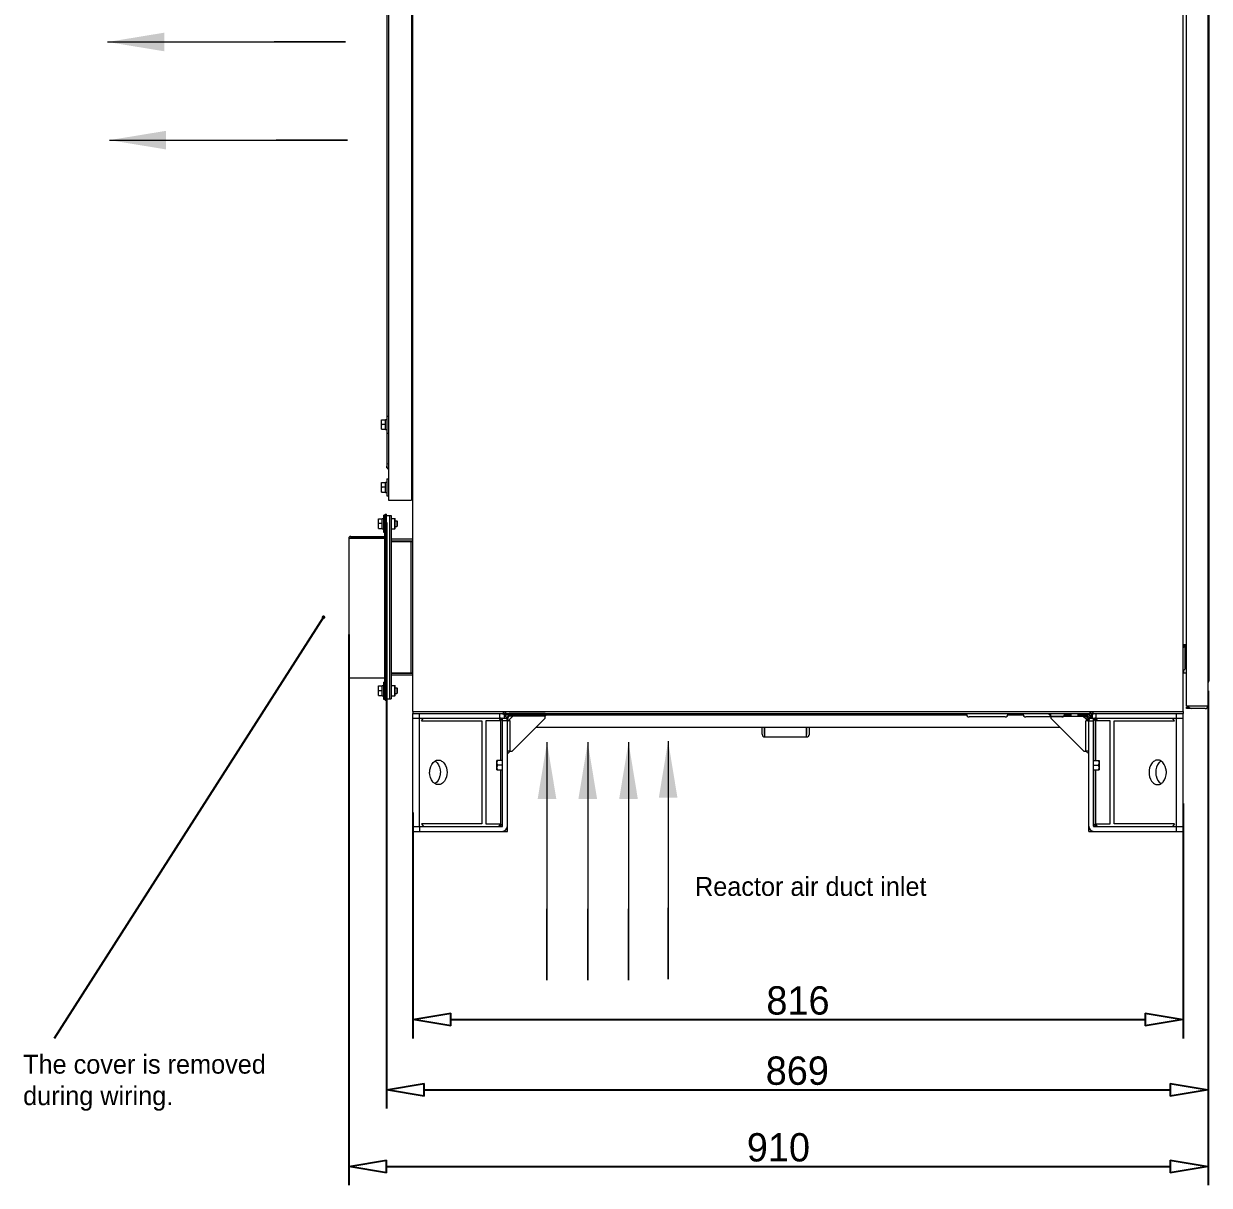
# Model space of a CAD drawing. Header units: inches. Extents: x -4705 to 38647, y 7098 to 31800.
# Drawn here: x 6212 to 7468, y 26880 to 28110 of the extents above; entities that cross this region are included whole.
import ezdxf

# ---------------------------------------------------------------- set-up
doc = ezdxf.new("R2010")
doc.units = ezdxf.units.IN
doc.header["$LTSCALE"] = 10
doc.header["$MEASUREMENT"] = 0
doc.layers.get('0').update_dxf_attribs({"lineweight": 0})
doc.layers.get('Defpoints').update_dxf_attribs({"lineweight": 0})
doc.layers.add('00_COMPONENTS', color=7, linetype='Continuous', lineweight=0)
doc.layers.add('20_ALL_FEATURES', color=7, linetype='Continuous')
doc.styles.add('DWGTransNewTextStyle', font='SourceHanSansCN-Normal.ttf')
doc.styles.get("Standard").update_dxf_attribs({"font": 'SourceHanSansCN-Normal.ttf'})
doc.styles.add('宋体', font='SimSun.ttf', dxfattribs={"width": 0.8})
doc.dimstyles.new('150', dxfattribs={"dimtxt": 150, "dimasz": 50, "dimexe": 10, "dimexo": 10, "dimgap": 6, "dimtad": 0, "dimdec": 1, "dimzin": 0, "dimdsep": 46, "dimtxsty": '宋体', "dimcen": 20, "dimclrd": 4, "dimclre": 4, "dimclrt": 4, "dimadec": 0, "dimazin": 0, "dimtfac": 1, "dimtdec": 1, "dimtofl": 0, "dimtmove": 0, "dimatfit": 3, "dimfxl": 1, "dimtfillclr": 256, "dimtolj": 1, "dimtzin": 0, "dimarcsym": 0})
doc.dimstyles.get("Standard").update_dxf_attribs({"dimtxt": 60, "dimasz": 30, "dimexe": 0.18, "dimexo": 0.0625, "dimgap": 5, "dimtad": 0, "dimtoh": 1, "dimdec": 0, "dimdsep": 46, "dimtxsty": 'Standard', "dimblk": 'CLOSEDBLANK', "dimcen": 0.09, "dimadec": 0, "dimazin": 0, "dimtfac": 1, "dimtdec": 0, "dimtofl": 0, "dimtmove": 0, "dimatfit": 3, "dimldrblk": 'CLOSEDBLANK', "dimfxl": 1, "dimtolj": 1, "dimtzin": 0, "dimarcsym": 0})
doc.dimstyles.new('副本 (2) Standard', dxfattribs={"dimtxt": 30, "dimasz": 40, "dimexe": 20, "dimexo": 2, "dimgap": 5, "dimtad": 1, "dimtoh": 1, "dimdec": 0, "dimdsep": 46, "dimtxsty": 'Standard', "dimblk": 'CLOSEDBLANK', "dimcen": 0.09, "dimclrd": 256, "dimadec": 0, "dimazin": 0, "dimtfac": 1, "dimtdec": 0, "dimtofl": 0, "dimtmove": 1, "dimatfit": 2, "dimldrblk": 'CLOSEDBLANK', "dimfxl": 1, "dimtolj": 1, "dimtzin": 0, "dimarcsym": 0})

# ---------------------------------------------------------------- blocks, each defined once
blk = doc.blocks.new('_ClosedBlank')
at = {"color": 0, "linetype": 'ByBlock', "lineweight": -2}
for p, q in [((-1, 0.167), (0, 0)), ((-1, 0.167), (-1, -0.167)), ((0, 0), (-1, -0.167))]:
    blk.add_line(p, q, dxfattribs=at)
blk = doc.blocks.new('*D62')
at = {"color": 0, "lineweight": -2, "ltscale": 50, "transparency": 16777216}
for p, q in [((6624.2, 27274.5), (6624.2, 27035.2)), ((7440.2, 27284.1), (7440.2, 27035.2))]:
    blk.add_line(p, q, dxfattribs=at)
at = {"lineweight": -2, "ltscale": 50, "transparency": 16777216}
blk.add_line((6664.2, 27055.2), (7400.2, 27055.2), dxfattribs=at)
at = {"layer": 'Defpoints', "color": 0, "transparency": 16777216}
for p in [(6624.2, 27276.5), (7440.2, 27286.1), (7440.2, 27055.2)]:
    blk.add_point(p, dxfattribs=at)
at = {"linetype": 'ByBlock', "lineweight": -2, "transparency": 16777216, "xscale": 40, "yscale": 40, "zscale": 40, "rotation": 180}
blk.add_blockref('_ClosedBlank', (6624.2, 27055.2), dxfattribs=at)
at = {"linetype": 'ByBlock', "lineweight": -2, "transparency": 16777216, "xscale": 40, "yscale": 40, "zscale": 40}
blk.add_blockref('_ClosedBlank', (7440.2, 27055.2), dxfattribs=at)
at = {"color": 0, "ltscale": 50, "transparency": 16777216, "insert": (7032.2, 27075.2), "char_height": 30, "attachment_point": 5}
blk.add_mtext('\\A1;816', dxfattribs=at)
blk = doc.blocks.new('*D63')
at = {"color": 0, "lineweight": -2, "ltscale": 50, "transparency": 16777216}
for p, q in [((6556.2, 27463.1), (6556.2, 26879.6)), ((7466.7, 27397.6), (7466.7, 26879.6))]:
    blk.add_line(p, q, dxfattribs=at)
at = {"lineweight": -2, "ltscale": 50, "transparency": 16777216}
blk.add_line((6596.2, 26899.6), (7426.7, 26899.6), dxfattribs=at)
at = {"layer": 'Defpoints', "color": 0, "transparency": 16777216}
for p in [(6556.2, 27465.1), (7466.7, 27399.6), (7466.7, 26899.6)]:
    blk.add_point(p, dxfattribs=at)
at = {"lineweight": -2, "transparency": 16777216, "xscale": 40, "yscale": 40, "zscale": 40, "rotation": 180}
blk.add_blockref('_ClosedBlank', (6556.2, 26899.6), dxfattribs=at)
at = {"lineweight": -2, "transparency": 16777216, "xscale": 40, "yscale": 40, "zscale": 40}
blk.add_blockref('_ClosedBlank', (7466.7, 26899.6), dxfattribs=at)
at = {"color": 0, "ltscale": 50, "transparency": 16777216, "insert": (7011.5, 26919.6), "char_height": 30, "attachment_point": 5}
blk.add_mtext('\\A1;910', dxfattribs=at)
blk = doc.blocks.new('*D64')
at = {"color": 0, "lineweight": -2, "ltscale": 50, "transparency": 16777216}
for p, q in [((6596.2, 27581.7), (6596.2, 26960.8)), ((7466.7, 27403.6), (7466.7, 26960.8))]:
    blk.add_line(p, q, dxfattribs=at)
at = {"lineweight": -2, "ltscale": 50, "transparency": 16777216}
blk.add_line((6636.2, 26980.8), (7426.7, 26980.8), dxfattribs=at)
at = {"layer": 'Defpoints', "color": 0, "transparency": 16777216}
for p in [(6596.2, 27583.7), (7466.7, 27405.6), (7466.7, 26980.8)]:
    blk.add_point(p, dxfattribs=at)
at = {"lineweight": -2, "transparency": 16777216, "xscale": 40, "yscale": 40, "zscale": 40, "rotation": 180}
blk.add_blockref('_ClosedBlank', (6596.2, 26980.8), dxfattribs=at)
at = {"lineweight": -2, "transparency": 16777216, "xscale": 40, "yscale": 40, "zscale": 40}
blk.add_blockref('_ClosedBlank', (7466.7, 26980.8), dxfattribs=at)
at = {"color": 0, "ltscale": 50, "transparency": 16777216, "insert": (7031.5, 27000.8), "char_height": 30, "attachment_point": 5}
blk.add_mtext('\\A1;869', dxfattribs=at)

msp = doc.modelspace()

# ---------------------------------------------------------------- linework, layer by layer
at = {"color": 7, "linetype": 'Continuous'}
for p, q in [((6725.959, 27376.62), (6723.014, 27375.12)), ((6724.232, 27371.066), (6732.732, 27379.566)), ((6764.232, 27379.566), (6725.987, 27379.566)), ((6725.987, 27379.566), (6725.987, 27376.566)), ((6764.232, 27376.566), (6725.987, 27376.566)), ((6764.232, 27379.566), (6764.232, 27376.566)), ((6767.232, 27379.566), (6764.232, 27376.566)), ((7300.232, 27376.566), (7297.232, 27379.566)), ((7300.232, 27379.566), (7338.477, 27379.566)), ((7300.232, 27376.566), (7300.232, 27379.566)), ((7300.232, 27376.566), (7338.477, 27376.566)), ((7338.477, 27376.566), (7338.477, 27379.566)), ((7341.46, 27375.114), (7338.501, 27376.614)), ((6727.232, 27371.566), (6724.232, 27371.566)), ((6724.232, 27339.566), (6724.232, 27371.566)), ((6727.232, 27339.566), (6727.232, 27371.566)), ((7340.232, 27371.566), (7337.232, 27371.566)), ((7337.232, 27339.566), (7337.232, 27371.566)), ((7340.232, 27339.566), (7340.232, 27371.566)), ((6727.232, 27339.566), (6724.232, 27339.566)), ((6727.232, 27339.566), (6724.232, 27336.566)), ((7340.232, 27339.566), (7337.232, 27339.566)), ((7340.232, 27336.566), (7337.232, 27339.566))]:
    msp.add_line(p, q, dxfattribs=at)
at = {"color": 1, "linetype": 'Continuous'}
for p, q in [((6729.232, 27339.566), (6764.232, 27374.566)), ((6764.232, 27374.566), (6764.232, 27376.566)), ((7300.232, 27376.566), (7300.232, 27374.566)), ((7300.232, 27374.566), (7335.232, 27339.566)), ((6727.232, 27339.566), (6729.232, 27339.566)), ((7335.232, 27339.566), (7337.232, 27339.566))]:
    msp.add_line(p, q, dxfattribs=at)
at = {"color": 7, "linetype": 'Continuous'}
for centre, start, end in [((6732.232, 27371.566), 141.196018, 178.302343), ((7332.232, 27371.566), 0, 38.803982)]:
    msp.add_arc(centre, 8, start, end, dxfattribs=at)
at = {"layer": '00_COMPONENTS', "color": 7, "linetype": 'Continuous'}
for p, q in [((6624.232, 27381.566), (6624.232, 29404.566)), ((7440.232, 27381.566), (7440.232, 29404.566)), ((6598.232, 28897.566), (6598.232, 27605.566)), ((6622.732, 28897.566), (6622.732, 27605.566)), ((7466.732, 27387.566), (7466.732, 28893.369)), ((7443.732, 27387.566), (7443.732, 28880.287)), ((7468.032, 27415.3), (7468.032, 28867.3)), ((6596.432, 28237.211), (6596.432, 27690.921)), ((6624.232, 27713.566), (6622.732, 27713.566)), ((6591.032, 27690.566), (6595.032, 27690.566)), ((6591.032, 27680.566), (6591.032, 27690.566)), ((6595.032, 27690.921), (6596.632, 27690.921)), ((6595.032, 27680.211), (6595.032, 27690.921)), ((6596.632, 27694.566), (6598.232, 27694.566)), ((6596.632, 27694.566), (6596.632, 27676.566)), ((6591.032, 27680.566), (6595.032, 27680.566)), ((6594.732, 27685.566), (6591.332, 27685.566)), ((6595.032, 27680.211), (6596.632, 27680.211)), ((6596.432, 27680.211), (6596.432, 27641.615)), ((6596.632, 27676.566), (6598.232, 27676.566)), ((6624.165, 27677.566), (6622.732, 27677.566)), ((6623.732, 27676.151), (6622.732, 27676.151)), ((6623.732, 27677.566), (6623.732, 27676.151)), ((6623.732, 27675.85), (6623.732, 27676.151)), ((6623.732, 27675.85), (6622.732, 27675.85)), ((6622.756, 27675.479), (6624.232, 27674.436)), ((6623.732, 27674.789), (6623.732, 27675.85)), ((6624.232, 27657.566), (6622.732, 27657.566)), ((6622.732, 27651.126), (6624.232, 27650.066)), ((6596.432, 27639.566), (6596.432, 27641.615)), ((6596.435, 27639.566), (6597.011, 27639.566)), ((6622.732, 27647.566), (6623.732, 27647.566)), ((6623.732, 27647.651), (6623.732, 27650.419)), ((6623.732, 27647.651), (6623.732, 27647.566)), ((6596.632, 27628.066), (6598.232, 27628.066)), ((6596.632, 27628.066), (6596.632, 27610.066)), ((6624.232, 27628.316), (6622.732, 27628.316)), ((6591.032, 27624.066), (6595.032, 27624.066)), ((6591.032, 27614.066), (6591.032, 27624.066)), ((6591.032, 27614.066), (6595.032, 27614.066)), ((6594.732, 27619.066), (6591.332, 27619.066)), ((6595.032, 27624.421), (6596.632, 27624.421)), ((6595.032, 27613.711), (6595.032, 27624.421)), ((6595.032, 27613.711), (6596.632, 27613.711)), ((6596.632, 27610.066), (6598.232, 27610.066)), ((6598.232, 27605.566), (6622.732, 27605.566)), ((6624.232, 27609.816), (6622.732, 27609.816)), ((6596.232, 27565.566), (6596.232, 27590.566)), ((6596.232, 27589.066), (6601.232, 27589.066)), ((6599.232, 27589.066), (6599.232, 27395.066)), ((6601.232, 27589.066), (6601.232, 27395.066)), ((6601.232, 27586.091), (6604.932, 27586.091)), ((6605.232, 27585.791), (6604.932, 27586.091)), ((6604.932, 27575.041), (6604.932, 27586.091)), ((6605.232, 27575.341), (6605.232, 27585.791)), ((6605.232, 27583.566), (6607.282, 27583.566)), ((6605.232, 27577.566), (6607.282, 27577.566)), ((6607.532, 27583.316), (6607.282, 27583.566)), ((6607.282, 27583.566), (6607.282, 27577.566)), ((6607.532, 27577.816), (6607.282, 27577.566)), ((6607.532, 27583.316), (6607.532, 27577.816)), ((6596.232, 27565.066), (6596.232, 27565.566)), ((6596.232, 27393.566), (6596.232, 27565.066)), ((6601.232, 27575.041), (6604.932, 27575.041)), ((6623.732, 27564.066), (6601.732, 27564.066)), ((6605.232, 27575.341), (6604.932, 27575.041)), ((6601.232, 27561.816), (6624.232, 27561.816)), ((6623.732, 27562.066), (6601.732, 27562.066)), ((6622.232, 27422.316), (6622.232, 27561.816)), ((7440.232, 27449.436), (7442.232, 27450.85)), ((7440.299, 27452.566), (7443.732, 27452.566)), ((7440.732, 27452.566), (7440.732, 27451.151)), ((7443.732, 27451.151), (7440.732, 27451.151)), ((7440.732, 27450.85), (7440.732, 27451.151)), ((7443.732, 27450.85), (7440.732, 27450.85)), ((7440.732, 27450.85), (7440.732, 27449.789)), ((7442.232, 27450.85), (7442.232, 27426.48)), ((7440.548, 27425.289), (7442.232, 27426.48)), ((7440.732, 27425.419), (7440.732, 27422.651)), ((6601.232, 27422.316), (6624.232, 27422.316)), ((6623.732, 27422.066), (6601.732, 27422.066)), ((6623.732, 27420.066), (6601.732, 27420.066)), ((7440.732, 27422.651), (7440.732, 27422.566)), ((7440.732, 27422.566), (7443.732, 27422.566)), ((6601.232, 27409.091), (6604.932, 27409.091)), ((6605.232, 27408.791), (6604.932, 27409.091)), ((6604.932, 27398.041), (6604.932, 27409.091)), ((6605.232, 27398.341), (6605.232, 27408.791)), ((6605.232, 27406.566), (6607.282, 27406.566)), ((6605.232, 27400.566), (6607.282, 27400.566)), ((6607.532, 27406.316), (6607.282, 27406.566)), ((6607.282, 27406.566), (6607.282, 27400.566)), ((6607.532, 27400.816), (6607.282, 27400.566)), ((6607.532, 27406.316), (6607.532, 27400.816)), ((6596.232, 27395.066), (6601.232, 27395.066)), ((6601.232, 27398.041), (6604.932, 27398.041)), ((6605.232, 27398.341), (6604.932, 27398.041)), ((7443.732, 27387.566), (7466.732, 27387.566)), ((7444.173, 27387.301), (7448.732, 27384.566)), ((6624.231, 27374.566), (6724.232, 27374.566)), ((6624.232, 27381.566), (7440.232, 27381.566)), ((6624.232, 27381.566), (6624.232, 27379.566)), ((6624.232, 27379.566), (7440.232, 27379.566)), ((6624.232, 27254.566), (6624.232, 27379.566)), ((6624.331, 27381.566), (7440.003, 27381.566)), ((6626.732, 27381.566), (7437.732, 27381.566)), ((6631.302, 27379.566), (6720.696, 27379.566)), ((6631.302, 27374.566), (6631.302, 27379.566)), ((6631.302, 27259.566), (6631.302, 27374.566)), ((6633.423, 27371.566), (6635.544, 27374.566)), ((6715.039, 27374.566), (6717.161, 27371.566)), ((6716.232, 27374.566), (6716.232, 27379.066)), ((6716.232, 27374.566), (6719.232, 27371.566)), ((6719.232, 27260.066), (6719.232, 27374.566)), ((6719.732, 27381.566), (6719.732, 27379.066)), ((6720.696, 27379.566), (6720.696, 27374.566)), ((6720.696, 27376.566), (6723.696, 27379.566)), ((6724.196, 27374.566), (6720.696, 27378.066)), ((6721.174, 27377.043), (6721.493, 27377.043)), ((6722.466, 27379.566), (6721.493, 27377.043)), ((7211.011, 27377.566), (6721.696, 27377.566)), ((6724.232, 27260.066), (6724.232, 27374.566)), ((7210.732, 27379.566), (7210.732, 27378.816)), ((7251.732, 27375.816), (7213.732, 27375.816)), ((7271.011, 27377.566), (7254.453, 27377.566)), ((7254.732, 27379.566), (7254.732, 27378.816)), ((7270.732, 27379.566), (7270.732, 27378.816)), ((7270.732, 27379.566), (7270.732, 27378.816)), ((7311.732, 27375.816), (7273.732, 27375.816)), ((7300.232, 27375.816), (7273.732, 27375.816)), ((7321.982, 27377.566), (7314.453, 27377.566)), ((7314.732, 27379.566), (7314.732, 27378.816)), ((7340.939, 27377.566), (7328.482, 27377.566)), ((7334.232, 27379.566), (7340.232, 27373.566)), ((7339.525, 27379.566), (7343.06, 27374.566)), ((7340.232, 27374.566), (7440.232, 27374.566)), ((7340.232, 27260.066), (7340.232, 27374.566)), ((7343.767, 27378.066), (7340.267, 27374.566)), ((7343.767, 27379.566), (7433.162, 27379.566)), ((7343.767, 27379.566), (7343.767, 27374.566)), ((7344.732, 27381.566), (7344.732, 27379.066)), ((7345.232, 27260.066), (7345.232, 27374.566)), ((7345.232, 27371.566), (7348.232, 27374.566)), ((7349.424, 27374.566), (7347.303, 27371.566)), ((7348.232, 27374.566), (7348.232, 27379.066)), ((7431.038, 27371.566), (7428.917, 27374.566)), ((7433.162, 27254.566), (7433.162, 27379.566)), ((7440.232, 27381.566), (7440.232, 27379.566)), ((7440.232, 27374.566), (7440.232, 27379.566)), ((7440.232, 27259.566), (7440.232, 27374.566)), ((7443.732, 27386.566), (7445.398, 27386.566)), ((7443.732, 27384.566), (7443.732, 27386.566)), ((7463.732, 27384.566), (7443.732, 27384.566)), ((6633.423, 27371.566), (6697.11, 27371.566)), ((6697.11, 27371.566), (6697.11, 27262.566)), ((6717.161, 27371.566), (6701.352, 27371.566)), ((6701.352, 27371.566), (6701.352, 27262.566)), ((6717.11, 27374.066), (6719.232, 27374.066)), ((6717.11, 27374.066), (6717.11, 27329.566)), ((6717.511, 27374.137), (6717.161, 27374.066)), ((6717.161, 27329.566), (6717.161, 27374.066)), ((6724.232, 27371.566), (6719.232, 27371.566)), ((6754.732, 27365.066), (7309.732, 27365.066)), ((6994.232, 27357.566), (6994.232, 27365.066)), ((6996.732, 27357.566), (6996.732, 27365.066)), ((6997.232, 27354.566), (6997.232, 27365.066)), ((7041.232, 27354.566), (7041.232, 27365.066)), ((7041.732, 27357.566), (7041.732, 27365.066)), ((7044.232, 27357.566), (7044.232, 27365.066)), ((7340.232, 27371.566), (7345.232, 27371.566)), ((7345.232, 27374.066), (7347.353, 27374.066)), ((7346.953, 27374.137), (7347.303, 27374.066)), ((7347.303, 27329.566), (7347.303, 27374.066)), ((7363.11, 27371.566), (7347.303, 27371.566)), ((7347.353, 27374.066), (7347.353, 27329.566)), ((7363.11, 27262.566), (7363.11, 27371.566)), ((7367.352, 27371.566), (7431.038, 27371.566)), ((7367.352, 27262.566), (7367.352, 27371.566)), ((6997.232, 27354.566), (7041.232, 27354.566)), ((6719.232, 27329.566), (6713.232, 27329.566)), ((6713.232, 27319.566), (6713.232, 27329.566)), ((6719.232, 27324.566), (6714.005, 27324.566)), ((7345.232, 27329.566), (7351.232, 27329.566)), ((7345.232, 27324.566), (7350.458, 27324.566)), ((7351.232, 27329.566), (7351.232, 27319.566)), ((6713.232, 27319.566), (6719.232, 27319.566)), ((6717.11, 27319.566), (6717.11, 27260.066)), ((6717.161, 27260.066), (6717.161, 27319.566)), ((7345.232, 27319.566), (7351.232, 27319.566)), ((7347.303, 27260.066), (7347.303, 27319.566)), ((7347.353, 27319.566), (7347.353, 27260.066)), ((6697.11, 27262.566), (6633.423, 27262.566)), ((6633.423, 27262.566), (6635.544, 27259.566)), ((6701.352, 27262.566), (6717.161, 27262.566)), ((6715.039, 27259.566), (6717.161, 27262.566)), ((6716.232, 27259.566), (6719.232, 27262.566)), ((7345.232, 27262.566), (7348.232, 27259.566)), ((7347.303, 27262.566), (7363.11, 27262.566)), ((7349.424, 27259.566), (7347.303, 27262.566)), ((7431.038, 27262.566), (7367.352, 27262.566)), ((7431.038, 27262.566), (7428.917, 27259.566)), ((6624.231, 27259.566), (6718.732, 27259.566)), ((6624.232, 27254.566), (6724.232, 27254.566)), ((6631.302, 27259.566), (6631.302, 27254.566)), ((6716.81, 27259.673), (6716.622, 27259.594)), ((6724.232, 27254.566), (6724.232, 27259.566)), ((7340.232, 27254.566), (7340.232, 27259.566)), ((7340.232, 27254.566), (7440.232, 27254.566)), ((7345.232, 27260.066), (7347.353, 27260.066)), ((7345.732, 27259.566), (7440.232, 27259.566)), ((7347.643, 27259.679), (7347.828, 27259.598)), ((7440.232, 27259.566), (7440.232, 27254.566))]:
    msp.add_line(p, q, dxfattribs=at)
at = {"layer": '00_COMPONENTS', "color": 1, "linetype": 'Continuous'}
for p, q in [((6593.132, 27589.566), (6594.732, 27589.566)), ((6593.132, 27589.566), (6593.132, 27571.566)), ((6594.732, 27590.566), (6596.232, 27590.566)), ((6594.732, 27565.566), (6594.732, 27590.566)), ((6587.532, 27585.566), (6591.532, 27585.566)), ((6587.532, 27575.566), (6587.532, 27585.566)), ((6587.532, 27575.566), (6591.532, 27575.566)), ((6591.232, 27580.566), (6587.832, 27580.566)), ((6591.532, 27585.921), (6593.132, 27585.921)), ((6591.532, 27575.211), (6591.532, 27585.921)), ((6556.232, 27565.066), (6594.232, 27565.066)), ((6556.232, 27565.066), (6556.232, 27417.066)), ((6558.231, 27565.066), (6558.231, 27565.565)), ((6558.232, 27567.066), (6594.232, 27567.066)), ((6558.232, 27565.566), (6594.232, 27565.566)), ((6591.532, 27575.211), (6593.132, 27575.211)), ((6593.132, 27571.566), (6594.732, 27571.566)), ((6594.232, 27412.566), (6594.232, 27571.566)), ((6596.232, 27565.566), (6594.732, 27565.566)), ((6596.232, 27565.066), (6594.732, 27565.066)), ((6594.732, 27393.566), (6594.732, 27565.066)), ((6556.232, 27417.066), (6594.232, 27417.066)), ((6593.132, 27412.566), (6594.732, 27412.566)), ((6593.132, 27412.566), (6593.132, 27394.566)), ((6587.532, 27408.566), (6591.532, 27408.566)), ((6587.532, 27398.566), (6587.532, 27408.566)), ((6591.232, 27403.566), (6587.832, 27403.566)), ((6591.532, 27408.921), (6593.132, 27408.921)), ((6591.532, 27398.211), (6591.532, 27408.921)), ((6587.532, 27398.566), (6591.532, 27398.566)), ((6591.532, 27398.211), (6593.132, 27398.211)), ((6593.132, 27394.566), (6594.732, 27394.566)), ((6594.732, 27393.566), (6596.232, 27393.566))]:
    msp.add_line(p, q, dxfattribs=at)
at = {"layer": '00_COMPONENTS', "color": 40, "linetype": 'Continuous'}
for p, q in [((6775.884, 27378.366), (6779.932, 27378.366)), ((6782.551, 27378.366), (6785.17, 27378.366)), ((6787.789, 27378.366), (6788.265, 27378.366))]:
    msp.add_line(p, q, dxfattribs=at)
at = {"layer": '00_COMPONENTS', "color": 7, "linetype": 'Continuous'}
for points in [[(6717.11, 27260.066), (6717.071, 27259.915), (6716.965, 27259.782), (6716.81, 27259.673)], [(7347.353, 27260.066), (7347.391, 27259.918), (7347.492, 27259.787), (7347.643, 27259.679)]]:
    msp.add_lwpolyline(points, dxfattribs=at)
for centre, radius, start, end in [((6621.732, 27701.066), 2.5, 293.604755, 0), ((6621.732, 27670.066), 2.5, 0, 66.395245), ((6601.432, 27641.615), 5, 145.688961, 229.336845), ((6623.732, 27647.066), 2.5, 81.359153, 90), ((6601.732, 27564.566), 0.5, 180, 270), ((6601.732, 27564.566), 2.5, 257.494981, 270), ((6623.732, 27564.566), 2.5, 270, 282.505019), ((6601.732, 27419.566), 2.5, 90, 102.505019), ((6601.732, 27419.566), 0.5, 90, 180), ((6623.732, 27419.566), 2.5, 77.494981, 90), ((7440.732, 27422.066), 2.5, 90, 98.640847), ((7463.032, 27415.3), 5, 317.821987, 0), ((7463.732, 27387.566), 3, 270, 0), ((7463.938, 27387.567), 2.794, 351.749397, 359.967015), ((6716.232, 27371.566), 3, 0, 90), ((6716.232, 27371.566), 8, 0, 70.636008), ((6721.371, 27359.517), 15.089, 98.145749, 99.036143), ((6711.795, 27378.101), 9.772, 338.81717, 344.497926), ((6714.669, 27377.591), 6.846, 355.550242, 357.603307), ((6714.998, 27377.576), 6.517, 357.614199, 358.305708), ((7213.732, 27378.816), 3, 180, 270), ((7251.732, 27378.816), 3, 270, 0), ((7273.732, 27378.816), 3, 180, 270), ((7273.732, 27378.816), 3, 180, 270), ((7311.732, 27378.816), 3, 270, 0), ((7348.232, 27371.566), 8, 109.363992, 180), ((7343.092, 27359.517), 15.089, 80.963857, 81.854251), ((7348.232, 27371.566), 3, 90, 180), ((7463.823, 27387.348), 2.764, 292.871624, 297.465653), ((7463.77, 27387.447), 2.876, 297.493549, 306.049573), ((7463.589, 27387.66), 3.157, 323.826305, 337.383939), ((6997.232, 27357.566), 3, 180, 269.999863), ((6997.232, 27357.566), 0.5, 180, 269.999863), ((7041.232, 27357.566), 3, 270.000137, 0), ((7041.232, 27357.566), 0.5, 270.000137, 0), ((6718.732, 27260.066), 5.5, 270, 0), ((6718.732, 27260.066), 0.5, 270, 0), ((7345.732, 27260.066), 5.5, 180, 270), ((7345.732, 27260.066), 0.5, 180, 270)]:
    msp.add_arc(centre, radius, start, end, dxfattribs=at)
at = {"layer": '00_COMPONENTS', "color": 1, "linetype": 'Continuous'}
for radius in [2, 0.5]:
    msp.add_arc((6558.232, 27565.066), radius, 90, 180, dxfattribs=at)
at = {"layer": '00_COMPONENTS', "color": 7, "linetype": 'Continuous'}
for points in [[(6591.032, 27689.994), (6591.123, 27690.189), (6591.224, 27690.379), (6591.332, 27690.566)], [(6595.032, 27689.994), (6594.94, 27690.189), (6594.839, 27690.379), (6594.732, 27690.566)], [(6591.332, 27685.566), (6591.224, 27685.752), (6591.123, 27685.942), (6591.032, 27686.137)], [(6591.032, 27684.994), (6591.123, 27685.189), (6591.224, 27685.379), (6591.332, 27685.566)], [(6591.332, 27680.566), (6591.224, 27680.752), (6591.123, 27680.942), (6591.032, 27681.137)], [(6594.732, 27685.566), (6594.839, 27685.752), (6594.94, 27685.942), (6595.032, 27686.137)], [(6595.032, 27684.994), (6594.94, 27685.189), (6594.839, 27685.379), (6594.732, 27685.566)], [(6594.732, 27680.566), (6594.839, 27680.752), (6594.94, 27680.942), (6595.032, 27681.137)], [(6591.032, 27623.494), (6591.123, 27623.689), (6591.224, 27623.879), (6591.332, 27624.066)], [(6591.332, 27619.066), (6591.224, 27619.252), (6591.123, 27619.442), (6591.032, 27619.637)], [(6591.032, 27618.494), (6591.123, 27618.689), (6591.224, 27618.879), (6591.332, 27619.066)], [(6591.332, 27614.066), (6591.224, 27614.252), (6591.123, 27614.442), (6591.032, 27614.637)], [(6595.032, 27623.494), (6594.94, 27623.689), (6594.839, 27623.879), (6594.732, 27624.066)], [(6594.732, 27619.066), (6594.839, 27619.252), (6594.94, 27619.442), (6595.032, 27619.637)], [(6595.032, 27618.494), (6594.94, 27618.689), (6594.839, 27618.879), (6594.732, 27619.066)], [(6594.732, 27614.066), (6594.839, 27614.252), (6594.94, 27614.442), (6595.032, 27614.637)], [(6719.002, 27374.419), (6718.502, 27374.34), (6718.006, 27374.238), (6717.511, 27374.137)], [(7342.954, 27377.305), (7342.993, 27376.372), (7343.219, 27375.44), (7343.556, 27374.57)], [(7345.462, 27374.419), (7345.961, 27374.34), (7346.457, 27374.238), (7346.953, 27374.137)], [(6647.551, 27329.057), (6648.61, 27329.684), (6649.871, 27330.066), (6651.101, 27330.066)], [(7416.911, 27329.057), (7415.853, 27329.684), (7414.592, 27330.066), (7413.362, 27330.066)], [(6651.101, 27304.066), (6649.871, 27304.066), (6648.61, 27304.447), (6647.551, 27305.074)], [(7413.362, 27304.066), (7414.592, 27304.066), (7415.853, 27304.447), (7416.911, 27305.074)]]:
    msp.add_open_spline(points, degree=3, dxfattribs=at)
at = {"layer": '00_COMPONENTS', "color": 1, "linetype": 'Continuous'}
for points in [[(6587.532, 27584.994), (6587.623, 27585.189), (6587.724, 27585.379), (6587.832, 27585.566)], [(6587.832, 27580.566), (6587.724, 27580.752), (6587.623, 27580.942), (6587.532, 27581.137)], [(6587.532, 27579.994), (6587.623, 27580.189), (6587.724, 27580.379), (6587.832, 27580.566)], [(6587.832, 27575.566), (6587.724, 27575.752), (6587.623, 27575.942), (6587.532, 27576.137)], [(6591.532, 27584.994), (6591.44, 27585.189), (6591.339, 27585.379), (6591.232, 27585.566)], [(6591.232, 27580.566), (6591.339, 27580.752), (6591.44, 27580.942), (6591.532, 27581.137)], [(6591.532, 27579.994), (6591.44, 27580.189), (6591.339, 27580.379), (6591.232, 27580.566)], [(6591.232, 27575.566), (6591.339, 27575.752), (6591.44, 27575.942), (6591.532, 27576.137)], [(6587.532, 27407.994), (6587.623, 27408.189), (6587.724, 27408.379), (6587.832, 27408.566)], [(6587.832, 27403.566), (6587.724, 27403.752), (6587.623, 27403.942), (6587.532, 27404.137)], [(6587.532, 27402.994), (6587.623, 27403.189), (6587.724, 27403.379), (6587.832, 27403.566)], [(6591.532, 27407.994), (6591.44, 27408.189), (6591.339, 27408.379), (6591.232, 27408.566)], [(6591.232, 27403.566), (6591.339, 27403.752), (6591.44, 27403.942), (6591.532, 27404.137)], [(6591.532, 27402.994), (6591.44, 27403.189), (6591.339, 27403.379), (6591.232, 27403.566)], [(6587.832, 27398.566), (6587.724, 27398.752), (6587.623, 27398.942), (6587.532, 27399.137)], [(6591.232, 27398.566), (6591.339, 27398.752), (6591.44, 27398.942), (6591.532, 27399.137)]]:
    msp.add_open_spline(points, degree=3, dxfattribs=at)
at = {"layer": '00_COMPONENTS', "color": 7, "linetype": 'Continuous'}
for points, knots in [([(7466.503, 27386.446), (7466.551, 27386.562), (7466.633, 27386.798), (7466.685, 27387.043), (7466.703, 27387.166)], [0, 0, 0, 0, 0.50022904, 1, 1, 1, 1]), ([(6719.232, 27371.566), (6719.087, 27372.343), (6718.445, 27373.801), (6716.941, 27374.566), (6716.232, 27374.566)], [0, 0, 0, 0, 0.52695025, 1, 1, 1, 1]), ([(6720.696, 27379.566), (6720.813, 27379.566), (6721.575, 27379.095), (6721.533, 27378.082), (6721.512, 27377.383)], [0, 0, 0, 0, 0.14310174, 1, 1, 1, 1]), ([(7343.767, 27379.566), (7343.648, 27379.566), (7342.866, 27379.07), (7342.924, 27378.026), (7342.954, 27377.305)], [0, 0, 0, 0, 0.14178984, 1, 1, 1, 1]), ([(7345.232, 27371.566), (7345.377, 27372.343), (7346.019, 27373.801), (7347.522, 27374.566), (7348.232, 27374.566)], [0, 0, 0, 0, 0.52695025, 1, 1, 1, 1]), ([(7465.463, 27385.121), (7465.592, 27385.215), (7465.835, 27385.424), (7466.043, 27385.668), (7466.137, 27385.797)], [0, 0, 0, 0, 0.49957819, 1, 1, 1, 1]), ([(6641.908, 27317.066), (6641.908, 27318.326), (6642.335, 27322.782), (6644.751, 27327.4), (6647.551, 27329.057)], [0, 0, 0, 0, 0.2792902, 1, 1, 1, 1]), ([(6647.579, 27329.057), (6648.447, 27328.543), (6651.905, 27325.489), (6653.222, 27320.588), (6653.222, 27317.066)], [0, 0, 0, 0, 0.22266199, 1, 1, 1, 1]), ([(6651.101, 27330.066), (6652.319, 27330.066), (6654.937, 27329.272), (6659.107, 27325.061), (6660.293, 27320.258), (6660.293, 27317.066)], [0, 0, 0, 0, 0.21079384, 0.44747293, 1, 1, 1, 1]), ([(6713.232, 27327.066), (6713.232, 27327.719), (6713.483, 27328.599), (6713.893, 27329.372), (6714.005, 27329.566)], [0, 0, 0, 0, 0.74500873, 1, 1, 1, 1]), ([(6714.005, 27324.566), (6713.893, 27324.759), (6713.483, 27325.532), (6713.232, 27326.412), (6713.232, 27327.066)], [0, 0, 0, 0, 0.25499126, 1, 1, 1, 1]), ([(6713.232, 27322.066), (6713.232, 27322.719), (6713.483, 27323.599), (6713.893, 27324.372), (6714.005, 27324.566)], [0, 0, 0, 0, 0.74500873, 1, 1, 1, 1]), ([(7350.458, 27329.566), (7350.57, 27329.372), (7350.981, 27328.599), (7351.232, 27327.719), (7351.232, 27327.066)], [0, 0, 0, 0, 0.25499126, 1, 1, 1, 1]), ([(7351.232, 27327.066), (7351.232, 27326.412), (7350.981, 27325.532), (7350.57, 27324.759), (7350.458, 27324.566)], [0, 0, 0, 0, 0.74500873, 1, 1, 1, 1]), ([(7350.458, 27324.566), (7350.57, 27324.372), (7350.981, 27323.599), (7351.232, 27322.719), (7351.232, 27322.066)], [0, 0, 0, 0, 0.25499126, 1, 1, 1, 1]), ([(7413.362, 27330.066), (7412.144, 27330.066), (7409.526, 27329.272), (7405.355, 27325.061), (7404.169, 27320.258), (7404.169, 27317.066)], [0, 0, 0, 0, 0.21079384, 0.44747293, 1, 1, 1, 1]), ([(7416.883, 27329.057), (7416.015, 27328.543), (7412.557, 27325.489), (7411.24, 27320.588), (7411.24, 27317.066)], [0, 0, 0, 0, 0.22266199, 1, 1, 1, 1]), ([(7422.554, 27317.066), (7422.554, 27318.326), (7422.128, 27322.782), (7419.711, 27327.4), (7416.911, 27329.057)], [0, 0, 0, 0, 0.2792902, 1, 1, 1, 1]), ([(6647.551, 27305.074), (6646.683, 27305.588), (6643.225, 27308.642), (6641.908, 27313.543), (6641.908, 27317.066)], [0, 0, 0, 0, 0.22266199, 1, 1, 1, 1]), ([(6653.222, 27317.066), (6653.222, 27315.805), (6652.796, 27311.349), (6650.379, 27306.731), (6647.579, 27305.074)], [0, 0, 0, 0, 0.2792902, 1, 1, 1, 1]), ([(6660.293, 27317.066), (6660.293, 27313.873), (6659.107, 27309.07), (6654.937, 27304.859), (6652.319, 27304.066), (6651.101, 27304.066)], [0, 0, 0, 0, 0.55252707, 0.78920616, 1, 1, 1, 1]), ([(6714.005, 27319.566), (6713.893, 27319.759), (6713.483, 27320.532), (6713.232, 27321.412), (6713.232, 27322.066)], [0, 0, 0, 0, 0.25499126, 1, 1, 1, 1]), ([(7351.232, 27322.066), (7351.232, 27321.412), (7350.981, 27320.532), (7350.57, 27319.759), (7350.458, 27319.566)], [0, 0, 0, 0, 0.74500873, 1, 1, 1, 1]), ([(7404.169, 27317.066), (7404.169, 27313.873), (7405.355, 27309.07), (7409.526, 27304.859), (7412.144, 27304.066), (7413.362, 27304.066)], [0, 0, 0, 0, 0.55252707, 0.78920616, 1, 1, 1, 1]), ([(7411.24, 27317.066), (7411.24, 27315.805), (7411.667, 27311.349), (7414.083, 27306.731), (7416.883, 27305.074)], [0, 0, 0, 0, 0.2792902, 1, 1, 1, 1]), ([(7416.911, 27305.074), (7417.779, 27305.588), (7421.237, 27308.642), (7422.554, 27313.543), (7422.554, 27317.066)], [0, 0, 0, 0, 0.22266199, 1, 1, 1, 1])]:
    msp.add_open_spline(points, degree=3, knots=knots, dxfattribs=at)
at = {"layer": '20_ALL_FEATURES', "color": 7, "linetype": 'Continuous'}
for p, q in [((6722.232, 27379.566), (6722.232, 27381.566)), ((7331.732, 27379.566), (7340.232, 27371.066)), ((7342.232, 27379.566), (7342.232, 27381.566))]:
    msp.add_line(p, q, dxfattribs=at)

# ---------------------------------------------------------------- texts
at = {"char_height": 20, "attachment_point": 1, "style": 'DWGTransNewTextStyle'}
for s, insert, width in [('Reactor air duct inlet', (6923.116, 27206.193), 868.98667), ('The cover is removed during wiring.', (6211.15, 27017.846), 290.34327)]:
    msp.add_mtext(s, dxfattribs=dict(at, insert=insert, width=width))

# ---------------------------------------------------------------- dimensions: what is measured, and where the dimension line sits
at = {"color": 0, "ltscale": 50}
dim = msp.add_linear_dim(base=(7466.732, 26980.806), p1=(6596.232, 27583.668), p2=(7466.732, 27405.64), text='869', dimstyle='副本 (2) Standard', override={"dimtxsty": 'Standard'}, dxfattribs=at)
dim.commit()
dim.dimension.update_dxf_attribs({"geometry": '*D64', "text_midpoint": (7031.482, 27000.806)})
at = {"ltscale": 50}
dim = msp.add_linear_dim(base=(7466.732, 26899.559), p1=(6556.232, 27465.066), p2=(7466.732, 27399.56), text='910', dimstyle='副本 (2) Standard', override={"dimtxsty": 'Standard'}, dxfattribs=at)
dim.commit()
dim.dimension.update_dxf_attribs({"geometry": '*D63', "text_midpoint": (7011.482, 26919.559)})
at = {"color": 0, "ltscale": 50}
dim = msp.add_linear_dim(base=(7440.232, 27055.231), p1=(6624.232, 27276.498), p2=(7440.232, 27286.09), dimstyle='副本 (2) Standard', dxfattribs=at)
dim.commit()
dim.dimension.update_dxf_attribs({"geometry": '*D62', "text_midpoint": (7032.232, 27075.231)})

# ---------------------------------------------------------------- leaders
at = {"color": 0, "ltscale": 50, "path_type": 1}
for points, override in [([(6300.7, 28090.879), (6546.408, 28090.879), (6477.303, 28090.879)], {"dimscale": 1, "dimtxt": 150, "dimasz": 60, "dimgap": 5, "dimtad": 0, "dimtxsty": '宋体', "dimclrd": 4, "dimlwd": 65534}), ([(6302.62, 27986.891), (6548.328, 27986.891), (6479.222, 27986.891)], {"dimasz": 60, "dimgap": 5, "dimtad": 0}), ([(6894.611, 27350.181), (6894.611, 27104.474), (6894.611, 27173.579)], {"dimscale": 1, "dimtxt": 150, "dimasz": 60, "dimgap": 5, "dimtad": 0, "dimtxsty": '宋体', "dimclrd": 4, "dimlwd": 65534}), ([(6766.239, 27348.978), (6766.239, 27103.27), (6766.239, 27172.376)], {"dimscale": 1, "dimtxt": 150, "dimasz": 60, "dimgap": 5, "dimtad": 0, "dimtxsty": '宋体', "dimclrd": 4, "dimlwd": 65534}), ([(6809.429, 27348.978), (6809.429, 27103.27), (6809.429, 27172.376)], {"dimscale": 1, "dimtxt": 150, "dimasz": 60, "dimgap": 5, "dimtad": 0, "dimtxsty": '宋体', "dimclrd": 4, "dimlwd": 65534}), ([(6852.62, 27348.978), (6852.62, 27103.27), (6852.62, 27172.376)], {"dimscale": 1, "dimtxt": 150, "dimasz": 60, "dimgap": 5, "dimtad": 0, "dimtxsty": '宋体', "dimclrd": 4, "dimlwd": 65534})]:
    msp.add_leader(points, dimstyle='150', override=override, dxfattribs=at)
at = {"color": 7}
msp.add_leader([(6529.449, 27481.413), (6243.954, 27035.226)], dimstyle='Standard', override={"dimtxt": 30, "dimasz": 15, "dimexe": 10, "dimexo": 5, "dimgap": 4, "dimtad": 0, "dimdec": 0, "dimzin": 0, "dimcen": 5.0292, "dimtp": 0, "dimtm": 0, "dimtdec": 0, "dimatfit": 2, "dimldrblk": 'DotSmall', "dimtzin": 0}, dxfattribs=at)

doc.saveas('drawing.dxf')
